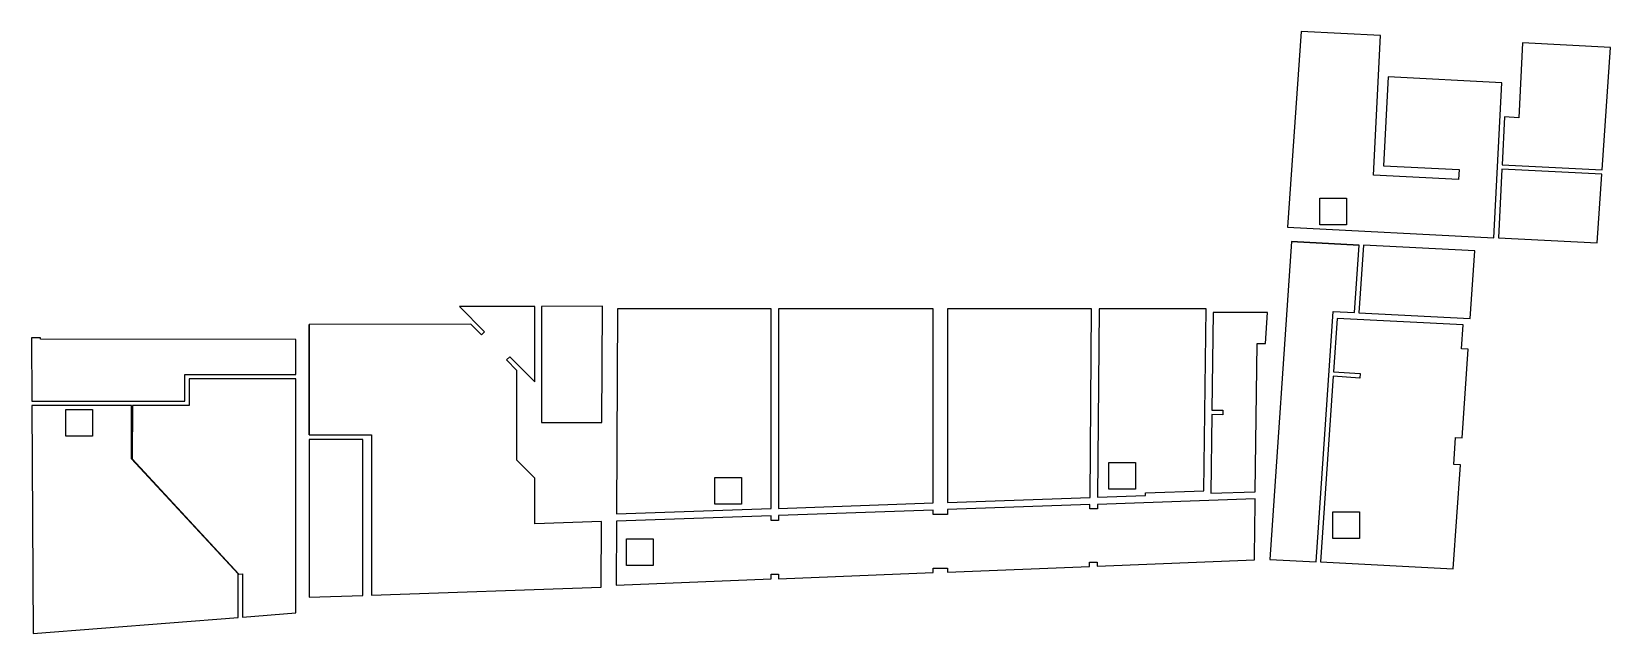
# Model space of a CAD drawing. Header units: metres. Extents: x -67.2 to -31.6, y 0.2 to 13.7.
import ezdxf

# ---------------------------------------------------------------- set-up
doc = ezdxf.new("R2010")
doc.units = ezdxf.units.M
doc.layers.add('AREE LEONARDO', color=5, linetype='Continuous')

msp = doc.modelspace()

# ---------------------------------------------------------------- linework, layer by layer
at = {"layer": 'AREE LEONARDO', "color": 5}
for points in [[(-38.603, 13.719), (-38.909, 9.319), (-34.267, 9.083), (-34.089, 12.567), (-36.646, 12.698), (-36.748, 10.7), (-35.05, 10.614), (-35.061, 10.394), (-36.979, 10.492), (-36.819, 13.628), (-38.603, 13.719)], [(-33.623, 13.465), (-33.709, 11.782), (-34.028, 11.798), (-34.083, 10.725), (-31.837, 10.611), (-31.648, 13.364), (-33.623, 13.465)], [(-37.302, 8.917), (-38.82, 8.994), (-39.307, 1.849), (-38.268, 1.796), (-37.885, 7.423), (-37.406, 7.399), (-37.302, 8.917), (-38.82, 8.994)], [(-60.909, 7.128), (-60.909, 4.648), (-59.509, 4.648), (-59.509, 1.045), (-54.345, 1.221), (-54.339, 2.697), (-55.839, 2.645), (-55.839, 3.678), (-56.239, 4.078), (-56.239, 6.097), (-56.474, 6.333), (-56.403, 6.403), (-55.839, 5.839), (-55.839, 7.538), (-57.534, 7.534), (-56.969, 6.969), (-57.04, 6.898), (-57.276, 7.135), (-60.909, 7.128), (-60.909, 4.648)], [(-53.979, 7.48), (-53.998, 2.869), (-50.519, 2.99), (-50.519, 7.48), (-53.979, 7.48)], [(-50.359, 7.48), (-50.359, 2.996), (-46.879, 3.117), (-46.879, 7.48), (-50.359, 7.48)], [(-46.559, 7.48), (-46.559, 3.128), (-43.351, 3.24), (-43.319, 7.48), (-46.559, 7.48)], [(-43.149, 7.48), (-43.181, 3.246), (-42.101, 3.284), (-42.103, 3.344), (-40.791, 3.389), (-40.739, 7.48), (-43.149, 7.48)], [(-37.795, 7.269), (-37.877, 6.066), (-37.279, 6.025), (-37.285, 5.925), (-37.884, 5.966), (-38.168, 1.791), (-35.182, 1.639), (-35.023, 3.971), (-35.173, 3.981), (-35.132, 4.59), (-34.982, 4.58), (-34.846, 6.575), (-34.996, 6.585), (-34.959, 7.124), (-37.795, 7.269)], [(-67.155, 6.828), (-67.148, 5.408), (-63.709, 5.408), (-63.709, 6.008), (-61.209, 6.008), (-61.209, 6.793), (-66.955, 6.798), (-66.955, 6.828), (-67.155, 6.828)], [(-64.887, 5.31), (-64.892, 4.107), (-62.494, 1.519), (-62.409, 1.52), (-62.409, 0.551), (-61.209, 0.645), (-61.209, 5.908), (-63.609, 5.908), (-63.609, 5.308), (-64.887, 5.31)], [(-67.147, 5.308), (-67.121, 0.183), (-62.509, 0.543), (-62.509, 1.52), (-64.909, 4.108), (-64.909, 5.308), (-67.147, 5.308)], [(-53.999, 2.709), (-54.005, 1.269), (-50.519, 1.407), (-50.519, 1.514), (-50.359, 1.514), (-50.359, 1.413), (-46.879, 1.55), (-46.879, 1.649), (-46.559, 1.649), (-46.559, 1.6), (-46.559, 1.563), (-43.362, 1.689), (-43.362, 1.785), (-43.192, 1.783), (-43.192, 1.696), (-39.655, 1.836), (-39.654, 1.922), (-39.654, 1.922), (-39.654, 1.922), (-39.654, 1.922), (-39.638, 3.123), (-39.637, 3.209), (-39.637, 3.209), (-39.637, 3.209), (-43.182, 3.086), (-43.183, 2.983), (-43.353, 2.985), (-43.352, 3.08), (-46.559, 2.968), (-46.559, 2.859), (-46.879, 2.859), (-46.879, 2.957), (-50.359, 2.836), (-50.359, 2.724), (-50.519, 2.724), (-50.519, 2.83), (-53.999, 2.709)]]:
    msp.add_lwpolyline(points, close=True, dxfattribs=at)
at = {"layer": 'AREE LEONARDO', "color": 3}
for points in [[(-34.088, 10.626), (-34.167, 9.078), (-31.948, 8.964), (-31.844, 10.511), (-34.088, 10.626)], [(-37.202, 8.912), (-37.306, 7.394), (-34.799, 7.266), (-34.696, 8.784), (-37.202, 8.912)], [(-55.689, 7.538), (-55.689, 4.93), (-54.329, 4.925), (-54.319, 7.541), (-55.689, 7.538)], [(-40.582, 7.404), (-40.61, 5.205), (-40.361, 5.201), (-40.362, 5.101), (-40.611, 5.105), (-40.634, 3.335), (-39.635, 3.37), (-39.591, 6.704), (-39.407, 6.704), (-39.36, 7.404), (-40.582, 7.404)], [(-60.909, 4.548), (-60.909, 0.998), (-59.709, 1.038), (-59.709, 4.548), (-60.909, 4.548)]]:
    msp.add_lwpolyline(points, close=True, dxfattribs=at)
at = {"layer": 'AREE LEONARDO', "color": 1}
for points in [[(-38.183, 9.974), (-37.583, 9.974), (-37.583, 9.374), (-38.183, 9.374)], [(-66.385, 5.217), (-65.785, 5.217), (-65.785, 4.617), (-66.385, 4.617)], [(-42.929, 4.024), (-42.329, 4.024), (-42.329, 3.424), (-42.929, 3.424)], [(-51.791, 3.689), (-51.191, 3.689), (-51.191, 3.089), (-51.791, 3.089)], [(-37.889, 2.919), (-37.289, 2.919), (-37.289, 2.319), (-37.889, 2.319)], [(-53.778, 2.308), (-53.178, 2.308), (-53.178, 1.708), (-53.778, 1.708)]]:
    msp.add_lwpolyline(points, close=True, dxfattribs=at)

doc.saveas('drawing.dxf')
